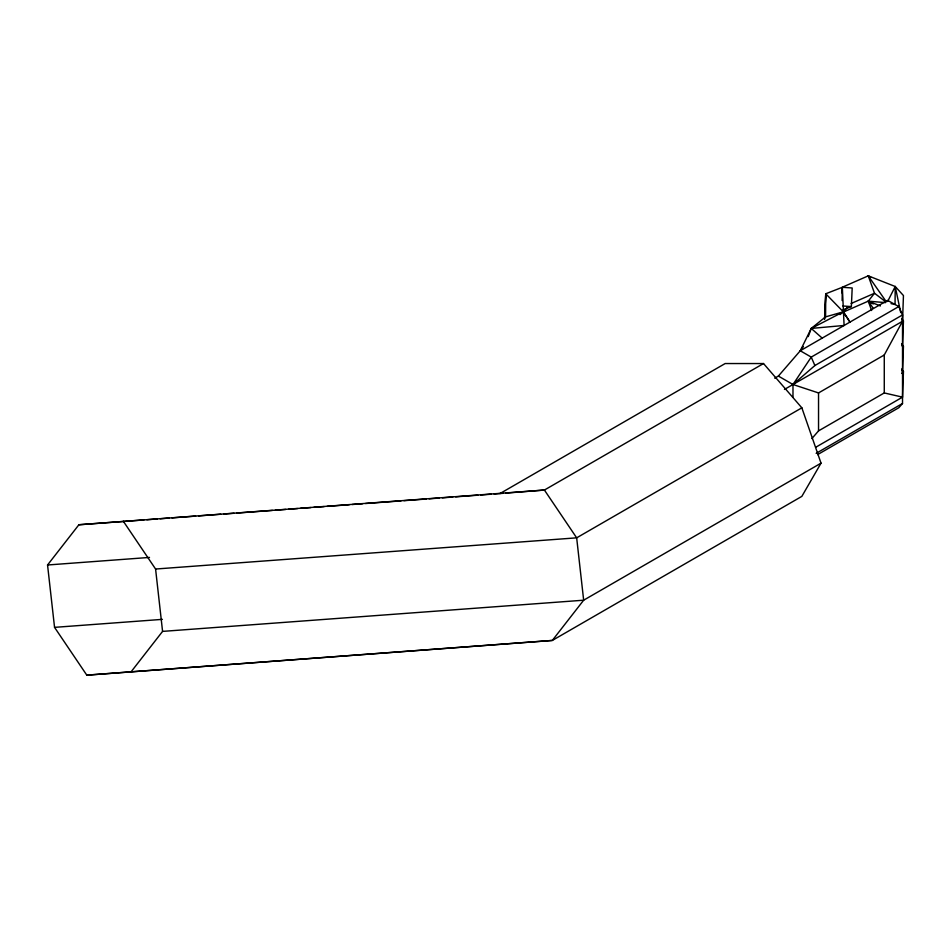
<?xml version="1.0" encoding="UTF-8"?>
<svg xmlns="http://www.w3.org/2000/svg" width="951" height="951" viewBox="0 0 951 951"><rect width="100%" height="100%" fill="white"/><g stroke="black" fill="none" stroke-linecap="round" stroke-linejoin="round"><path stroke-width="1.43" d="M774.72 378.177L778.37 376.073L800.278 350.764L811.239 328.428L825.587 316.873L825.741 293.776L842.336 287.297L852.191 287.975L851.371 306.579L843.085 309.812M843.585 286.667L868.263 275.849L895.224 286.501L895.046 304.486L891.028 303.619M842.122 300.54L842.336 287.297L844.096 325.468L811.239 328.428L808.243 336.583M815.91 447.16L902.523 397.149L903.45 371.437L901.619 369.428M825.587 316.873L843.323 311.845L849.968 322.08L843.323 311.845L825.741 293.776L824.576 319.405M842.087 293.027L842.336 287.297M824.576 318.811L825.741 293.776M887.628 301.503L895.224 286.501L903.45 295.547L902.523 321.26L884.264 354.985L884.264 392.941L818.538 430.886L811.916 438.542M821.022 463.161L801.848 496.374L552.317 640.439L86.803 675.151L54.552 627.363L47.55 564.989L78.897 524.75L544.412 490.05L763.51 363.544L801.848 407.824L821.022 463.161L583.664 600.2L552.317 640.439L86.803 675.151M792.979 397.149L792.979 384.501L811.239 357.1L898.79 306.543L902.523 314.936L902.523 403.474L898.873 407.694L817.587 454.626M778.37 376.073L792.979 384.501L814.888 365.529L811.239 357.1L800.278 350.764L803.405 346.556M131.238 671.632L162.573 631.393L155.584 569.031L123.321 521.243M844.547 314.65L843.585 311.976L847.151 307.458M843.585 311.976L868.263 301.158L874.504 293.253L868.263 275.849L870.771 277.264M901.619 373.41L903.45 371.437M840.006 314.626L843.323 311.845L811.239 328.428L822.187 338.116M494.068 493.997L499.976 493.557L725.161 363.544L763.51 363.544M800.278 350.764L887.568 300.373L898.79 306.543M814.888 365.529L902.523 314.936M784.456 389.423L902.523 321.26L901.917 318.359M792.979 384.501L818.538 392.941L884.264 354.985M801.848 407.824L576.663 537.838L155.584 569.031M816.16 453.342L902.523 403.474M851.121 303.5L874.504 293.253L885.856 301.895M499.976 493.557L502.936 493.319M505.896 493.094L544.412 490.05L576.663 537.838L583.664 600.2L162.573 631.393M78.897 524.75L143.898 519.935M146.858 519.721L157.2 518.949M160.16 518.735L169.016 518.081M171.976 517.855L195.621 516.108M198.569 515.882L220.727 514.241M223.687 514.027L234.029 513.267M236.989 513.041L272.45 510.414M275.398 510.2L285.74 509.427M288.7 509.213L297.556 508.559M300.516 508.333L310.858 507.572M313.818 507.347L324.16 506.586M327.108 506.36L349.279 504.719M352.227 504.505L362.569 503.733M365.529 503.519L400.989 500.892M403.937 500.678L426.107 499.037M429.056 498.811L439.398 498.051M442.358 497.825L452.7 497.064M455.648 496.838L477.818 495.198M480.766 494.984L491.108 494.211M47.55 564.989L149.497 557.429M54.552 627.363L162.407 619.363M842.919 305.996L851.371 306.579M871.627 310.525L868.263 301.158L885.559 302.632M884.264 392.941L902.523 397.149M873.149 308.172L868.263 301.158L880.4 305.949M868.263 301.158L873.291 303.963M901.619 318.835L903.45 320.844L902.523 346.556L901.917 343.656M901.619 344.131L903.45 346.14L902.523 371.853L901.917 368.952M868.263 275.849L886.177 301.586M895.224 286.501L900.704 312.57M818.538 392.941L818.538 430.886"/></g></svg>
